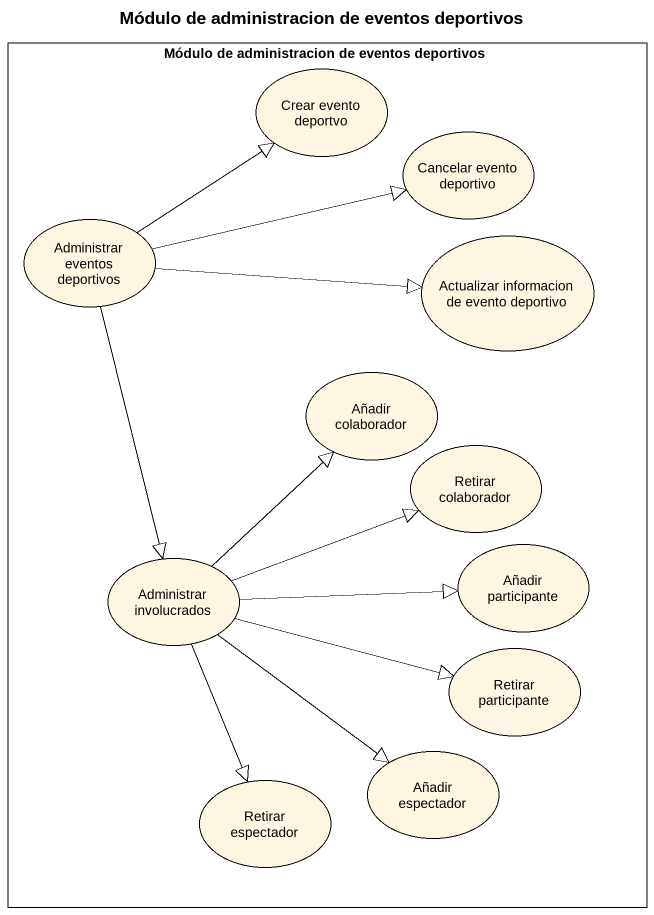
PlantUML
@startuml
title Módulo de administracion de eventos deportivos
rectangle "Módulo de administracion de eventos deportivos" as Módulo_de_administracion_de {
  usecase "Crear evento deportvo" as Crear_evento_deportvo
  usecase "Cancelar evento deportivo" as Cancelar_evento_deportivo
  usecase "Administrar eventos deportivos" as Administrar_eventos
  usecase "Actualizar informacion de evento deportivo" as Actualizar_informacion_de
  usecase "Añadir colaborador" as Añadir_colaborador
  usecase "Retirar colaborador" as Retirar_colaborador
  usecase "Administrar involucrados" as Administrar_involucrados
  usecase "Añadir participante" as Añadir_participante
  usecase "Retirar participante" as Retirar_participante
  usecase "Retirar espectador" as Retirar_espectador
  usecase "Añadir espectador" as Añadir_espectador
}
Administrar_eventos -up-|> Crear_evento_deportvo
Administrar_eventos -right-|> Cancelar_evento_deportivo
Administrar_eventos -right-|> Actualizar_informacion_de
Administrar_eventos --|> Administrar_involucrados
Administrar_involucrados -up-|> Añadir_colaborador
Administrar_involucrados -right-|> Retirar_colaborador
Administrar_involucrados -right-|> Añadir_participante
Administrar_involucrados -right-|> Retirar_participante
Administrar_involucrados --|> Retirar_espectador
Administrar_involucrados --|> Añadir_espectador
@enduml
